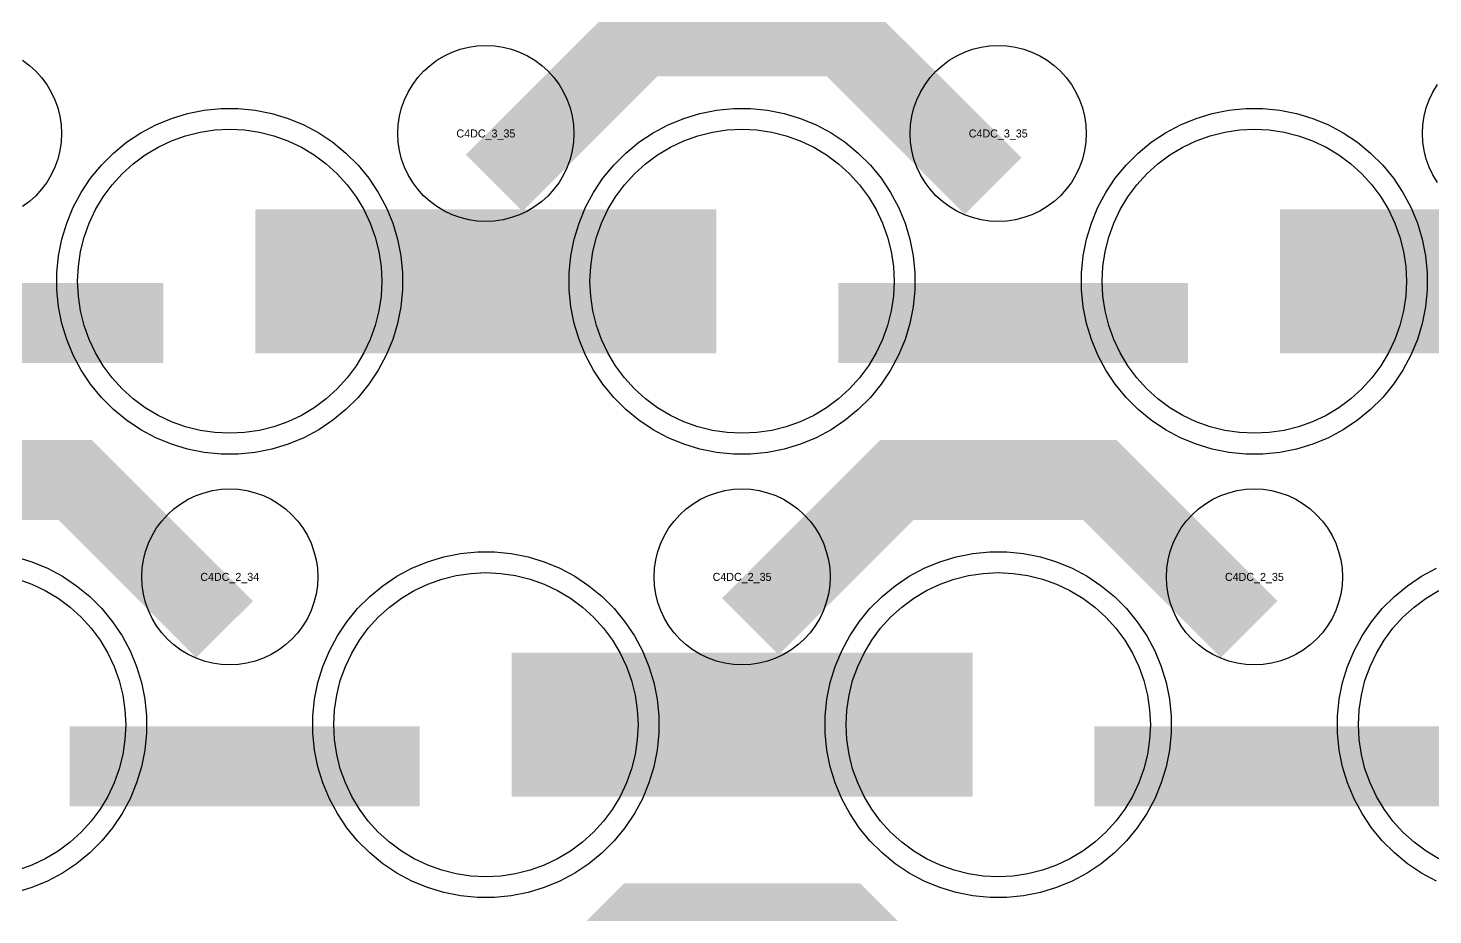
# Model space of a CAD drawing. Extents: x -11880 to 11880, y -14992 to 14992.
# Drawn here: x -943 to -504.2, y -14621.9 to -14344.7 of the extents above; entities that cross this region are included whole.
import ezdxf
from ezdxf.enums import TextEntityAlignment as Align

# ---------------------------------------------------------------- set-up
doc = ezdxf.new("R2010")
doc.units = 0
doc.header["$MEASUREMENT"] = 0
for name, color, linetype in [('GDS_775_DT_237', 138, 'CONTINUOUS'), ('RDL1_FS', 34, 'CONTINUOUS'), ('RDL_BS', 160, 'CONTINUOUS')]:
    doc.layers.add(name, color=color, linetype=linetype)

msp = doc.modelspace()

# ---------------------------------------------------------------- linework, layer by layer
at = {"layer": 'RDL1_FS', "color": 241, "true_color": 0xf7abae}
for points in [[(-880, -14471.379), (-884.657, -14471.15), (-889.268, -14470.466), (-893.791, -14469.334), (-898.181, -14467.762), (-902.395, -14465.77), (-906.395, -14463.372), (-910.14, -14460.594), (-913.594, -14457.464), (-916.724, -14454.01), (-919.502, -14450.265), (-921.9, -14446.265), (-923.892, -14442.051), (-925.464, -14437.661), (-926.596, -14433.138), (-927.28, -14428.527), (-927.509, -14423.87), (-927.28, -14419.213), (-926.596, -14414.602), (-925.464, -14410.079), (-923.892, -14405.689), (-921.9, -14401.475), (-919.502, -14397.475), (-916.724, -14393.73), (-913.594, -14390.276), (-910.14, -14387.146), (-906.395, -14384.368), (-902.395, -14381.97), (-898.181, -14379.978), (-893.791, -14378.406), (-889.268, -14377.274), (-884.657, -14376.59), (-880, -14376.361), (-875.343, -14376.59), (-870.732, -14377.274), (-866.209, -14378.406), (-861.819, -14379.978), (-857.605, -14381.97), (-853.605, -14384.368), (-849.86, -14387.146), (-846.406, -14390.276), (-843.276, -14393.73), (-840.498, -14397.475), (-838.1, -14401.475), (-836.108, -14405.689), (-834.536, -14410.079), (-833.404, -14414.602), (-832.72, -14419.213), (-832.491, -14423.87), (-832.72, -14428.527), (-833.404, -14433.138), (-834.536, -14437.661), (-836.108, -14442.051), (-838.1, -14446.265), (-840.498, -14450.265), (-843.276, -14454.01), (-846.406, -14457.464), (-849.86, -14460.594), (-853.605, -14463.372), (-857.605, -14465.77), (-861.819, -14467.762), (-866.209, -14469.334), (-870.732, -14470.466), (-875.343, -14471.15)], [(-720, -14471.379), (-724.657, -14471.15), (-729.268, -14470.466), (-733.791, -14469.334), (-738.181, -14467.762), (-742.395, -14465.77), (-746.395, -14463.372), (-750.14, -14460.594), (-753.594, -14457.464), (-756.724, -14454.01), (-759.502, -14450.265), (-761.9, -14446.265), (-763.892, -14442.051), (-765.464, -14437.661), (-766.596, -14433.138), (-767.28, -14428.527), (-767.509, -14423.87), (-767.28, -14419.213), (-766.596, -14414.602), (-765.464, -14410.079), (-763.892, -14405.689), (-761.9, -14401.475), (-759.502, -14397.475), (-756.724, -14393.73), (-753.594, -14390.276), (-750.14, -14387.146), (-746.395, -14384.368), (-742.395, -14381.97), (-738.181, -14379.978), (-733.791, -14378.406), (-729.268, -14377.274), (-724.657, -14376.59), (-720, -14376.361), (-715.343, -14376.59), (-710.732, -14377.274), (-706.209, -14378.406), (-701.819, -14379.978), (-697.605, -14381.97), (-693.605, -14384.368), (-689.86, -14387.146), (-686.406, -14390.276), (-683.276, -14393.73), (-680.498, -14397.475), (-678.1, -14401.475), (-676.108, -14405.689), (-674.536, -14410.079), (-673.404, -14414.602), (-672.72, -14419.213), (-672.491, -14423.87), (-672.72, -14428.527), (-673.404, -14433.138), (-674.536, -14437.661), (-676.108, -14442.051), (-678.1, -14446.265), (-680.498, -14450.265), (-683.276, -14454.01), (-686.406, -14457.464), (-689.86, -14460.594), (-693.605, -14463.372), (-697.605, -14465.77), (-701.819, -14467.762), (-706.209, -14469.334), (-710.732, -14470.466), (-715.343, -14471.15)], [(-560, -14471.379), (-564.657, -14471.15), (-569.268, -14470.466), (-573.791, -14469.334), (-578.181, -14467.762), (-582.395, -14465.77), (-586.395, -14463.372), (-590.14, -14460.594), (-593.594, -14457.464), (-596.724, -14454.01), (-599.502, -14450.265), (-601.9, -14446.265), (-603.892, -14442.051), (-605.464, -14437.661), (-606.596, -14433.138), (-607.28, -14428.527), (-607.509, -14423.87), (-607.28, -14419.213), (-606.596, -14414.602), (-605.464, -14410.079), (-603.892, -14405.689), (-601.9, -14401.475), (-599.502, -14397.475), (-596.724, -14393.73), (-593.594, -14390.276), (-590.14, -14387.146), (-586.395, -14384.368), (-582.395, -14381.97), (-578.181, -14379.978), (-573.791, -14378.406), (-569.268, -14377.274), (-564.657, -14376.59), (-560, -14376.361), (-555.343, -14376.59), (-550.732, -14377.274), (-546.209, -14378.406), (-541.819, -14379.978), (-537.605, -14381.97), (-533.605, -14384.368), (-529.86, -14387.146), (-526.406, -14390.276), (-523.276, -14393.73), (-520.498, -14397.475), (-518.1, -14401.475), (-516.108, -14405.689), (-514.536, -14410.079), (-513.404, -14414.602), (-512.72, -14419.213), (-512.491, -14423.87), (-512.72, -14428.527), (-513.404, -14433.138), (-514.536, -14437.661), (-516.108, -14442.051), (-518.1, -14446.265), (-520.498, -14450.265), (-523.276, -14454.01), (-526.406, -14457.464), (-529.86, -14460.594), (-533.605, -14463.372), (-537.605, -14465.77), (-541.819, -14467.762), (-546.209, -14469.334), (-550.732, -14470.466), (-555.343, -14471.15)], [(-800, -14609.944), (-804.657, -14609.715), (-809.268, -14609.031), (-813.791, -14607.899), (-818.181, -14606.327), (-822.395, -14604.335), (-826.395, -14601.937), (-830.14, -14599.159), (-833.594, -14596.029), (-836.724, -14592.575), (-839.502, -14588.83), (-841.9, -14584.83), (-843.892, -14580.616), (-845.464, -14576.226), (-846.596, -14571.703), (-847.28, -14567.092), (-847.509, -14562.435), (-847.28, -14557.778), (-846.596, -14553.167), (-845.464, -14548.644), (-843.892, -14544.254), (-841.9, -14540.04), (-839.502, -14536.04), (-836.724, -14532.295), (-833.594, -14528.841), (-830.14, -14525.711), (-826.395, -14522.933), (-822.395, -14520.535), (-818.181, -14518.543), (-813.791, -14516.971), (-809.268, -14515.839), (-804.657, -14515.155), (-800, -14514.926), (-795.343, -14515.155), (-790.732, -14515.839), (-786.209, -14516.971), (-781.819, -14518.543), (-777.605, -14520.535), (-773.605, -14522.933), (-769.86, -14525.711), (-766.406, -14528.841), (-763.276, -14532.295), (-760.498, -14536.04), (-758.1, -14540.04), (-756.108, -14544.254), (-754.536, -14548.644), (-753.404, -14553.167), (-752.72, -14557.778), (-752.491, -14562.435), (-752.72, -14567.092), (-753.404, -14571.703), (-754.536, -14576.226), (-756.108, -14580.616), (-758.1, -14584.83), (-760.498, -14588.83), (-763.276, -14592.575), (-766.406, -14596.029), (-769.86, -14599.159), (-773.605, -14601.937), (-777.605, -14604.335), (-781.819, -14606.327), (-786.209, -14607.899), (-790.732, -14609.031), (-795.343, -14609.715)], [(-640, -14609.944), (-644.657, -14609.715), (-649.268, -14609.031), (-653.791, -14607.899), (-658.181, -14606.327), (-662.395, -14604.335), (-666.395, -14601.937), (-670.14, -14599.159), (-673.594, -14596.029), (-676.724, -14592.575), (-679.502, -14588.83), (-681.9, -14584.83), (-683.892, -14580.616), (-685.464, -14576.226), (-686.596, -14571.703), (-687.28, -14567.092), (-687.509, -14562.435), (-687.28, -14557.778), (-686.596, -14553.167), (-685.464, -14548.644), (-683.892, -14544.254), (-681.9, -14540.04), (-679.502, -14536.04), (-676.724, -14532.295), (-673.594, -14528.841), (-670.14, -14525.711), (-666.395, -14522.933), (-662.395, -14520.535), (-658.181, -14518.543), (-653.791, -14516.971), (-649.268, -14515.839), (-644.657, -14515.155), (-640, -14514.926), (-635.343, -14515.155), (-630.732, -14515.839), (-626.209, -14516.971), (-621.819, -14518.543), (-617.605, -14520.535), (-613.605, -14522.933), (-609.86, -14525.711), (-606.406, -14528.841), (-603.276, -14532.295), (-600.498, -14536.04), (-598.1, -14540.04), (-596.108, -14544.254), (-594.536, -14548.644), (-593.404, -14553.167), (-592.72, -14557.778), (-592.491, -14562.435), (-592.72, -14567.092), (-593.404, -14571.703), (-594.536, -14576.226), (-596.108, -14580.616), (-598.1, -14584.83), (-600.498, -14588.83), (-603.276, -14592.575), (-606.406, -14596.029), (-609.86, -14599.159), (-613.605, -14601.937), (-617.605, -14604.335), (-621.819, -14606.327), (-626.209, -14607.899), (-630.732, -14609.031), (-635.343, -14609.715)]]:
    msp.add_lwpolyline(points, close=True, dxfattribs=at)
for points in [[(-871.998, -14423.87, 45, 45, 0), (-799.998, -14423.87, 45, 45, 0)], [(-799.998, -14423.87, 45, 45, 0), (-727.998, -14423.87, 45, 45, 0)], [(-551.998, -14423.87, 45, 45, 0), (-479.998, -14423.87, 45, 45, 0)], [(-791.998, -14562.435, 45, 45, 0), (-719.998, -14562.435, 45, 45, 0)], [(-719.998, -14562.435, 45, 45, 0), (-647.998, -14562.435, 45, 45, 0)]]:
    msp.add_lwpolyline(points, format="xyseb", dxfattribs=at)
for points in [[(-946.209, -14516.971), (-941.819, -14518.543), (-937.605, -14520.535), (-933.605, -14522.933), (-929.86, -14525.711), (-926.406, -14528.841), (-923.276, -14532.295), (-920.498, -14536.04), (-918.1, -14540.04), (-916.108, -14544.254), (-914.536, -14548.644), (-913.404, -14553.167), (-912.72, -14557.778), (-912.491, -14562.435), (-912.72, -14567.092), (-913.404, -14571.703), (-914.536, -14576.226), (-916.108, -14580.616), (-918.1, -14584.83), (-920.498, -14588.83), (-923.276, -14592.575), (-926.406, -14596.029), (-929.86, -14599.159), (-933.605, -14601.937), (-937.605, -14604.335), (-941.819, -14606.327), (-946.209, -14607.899)], [(-502.395, -14604.335), (-506.395, -14601.937), (-510.14, -14599.159), (-513.594, -14596.029), (-516.724, -14592.575), (-519.502, -14588.83), (-521.9, -14584.83), (-523.892, -14580.616), (-525.464, -14576.226), (-526.596, -14571.703), (-527.28, -14567.092), (-527.509, -14562.435), (-527.28, -14557.778), (-526.596, -14553.167), (-525.464, -14548.644), (-523.892, -14544.254), (-521.9, -14540.04), (-519.502, -14536.04), (-516.724, -14532.295), (-513.594, -14528.841), (-510.14, -14525.711), (-506.395, -14522.933), (-502.395, -14520.535)]]:
    msp.add_lwpolyline(points, dxfattribs=at)
at = {"layer": 'RDL_BS'}
for points in [[(-797.438, -14393.184, 25, 25, 0), (-751.623, -14347.369, 25, 25, 0), (-718.07, -14347.369, 25, 25, 0)], [(-641.599, -14394.083, 25, 25, 0), (-688.313, -14347.369, 25, 25, 0), (-718.071, -14347.369, 25, 25, 0)], [(-881.599, -14532.648, 25, 25, 0), (-928.313, -14485.934, 25, 25, 0), (-958.071, -14485.934, 25, 25, 0)], [(-717.438, -14531.749, 25, 25, 0), (-671.623, -14485.934, 25, 25, 0), (-638.07, -14485.934, 25, 25, 0)], [(-561.599, -14532.648, 25, 25, 0), (-608.313, -14485.934, 25, 25, 0), (-638.071, -14485.934, 25, 25, 0)], [(-797.438, -14670.314, 25, 25, 0), (-751.623, -14624.499, 25, 25, 0), (-718.07, -14624.499, 25, 25, 0)], [(-641.599, -14671.213, 25, 25, 0), (-688.313, -14624.499, 25, 25, 0), (-718.071, -14624.499, 25, 25, 0)]]:
    msp.add_lwpolyline(points, format="xyseb", dxfattribs=at)
for points in [[(-800, -14405.176), (-802.693, -14405.044), (-805.365, -14404.648), (-807.984, -14403.991), (-810.519, -14403.084), (-812.956, -14401.932), (-815.28, -14400.539), (-817.443, -14398.936), (-819.442, -14397.124), (-821.254, -14395.125), (-822.857, -14392.962), (-824.25, -14390.638), (-825.402, -14388.201), (-826.309, -14385.666), (-826.966, -14383.047), (-827.362, -14380.375), (-827.494, -14377.682), (-827.362, -14374.989), (-826.966, -14372.317), (-826.309, -14369.698), (-825.402, -14367.163), (-824.25, -14364.726), (-822.857, -14362.402), (-821.254, -14360.239), (-819.442, -14358.24), (-817.443, -14356.428), (-815.28, -14354.825), (-812.956, -14353.432), (-810.519, -14352.28), (-807.984, -14351.373), (-805.365, -14350.716), (-802.693, -14350.32), (-800, -14350.188), (-797.307, -14350.32), (-794.635, -14350.716), (-792.016, -14351.373), (-789.481, -14352.28), (-787.044, -14353.432), (-784.72, -14354.825), (-782.557, -14356.428), (-780.558, -14358.24), (-778.746, -14360.239), (-777.143, -14362.402), (-775.75, -14364.726), (-774.598, -14367.163), (-773.691, -14369.698), (-773.034, -14372.317), (-772.638, -14374.989), (-772.506, -14377.682), (-772.638, -14380.375), (-773.034, -14383.047), (-773.691, -14385.666), (-774.598, -14388.201), (-775.75, -14390.638), (-777.143, -14392.962), (-778.746, -14395.125), (-780.558, -14397.124), (-782.557, -14398.936), (-784.72, -14400.539), (-787.044, -14401.932), (-789.481, -14403.084), (-792.016, -14403.991), (-794.635, -14404.648), (-797.307, -14405.044)], [(-640, -14405.176), (-642.693, -14405.044), (-645.365, -14404.648), (-647.984, -14403.991), (-650.519, -14403.084), (-652.956, -14401.932), (-655.28, -14400.539), (-657.443, -14398.936), (-659.442, -14397.124), (-661.254, -14395.125), (-662.857, -14392.962), (-664.25, -14390.638), (-665.402, -14388.201), (-666.309, -14385.666), (-666.966, -14383.047), (-667.362, -14380.375), (-667.494, -14377.682), (-667.362, -14374.989), (-666.966, -14372.317), (-666.309, -14369.698), (-665.402, -14367.163), (-664.25, -14364.726), (-662.857, -14362.402), (-661.254, -14360.239), (-659.442, -14358.24), (-657.443, -14356.428), (-655.28, -14354.825), (-652.956, -14353.432), (-650.519, -14352.28), (-647.984, -14351.373), (-645.365, -14350.716), (-642.693, -14350.32), (-640, -14350.188), (-637.307, -14350.32), (-634.635, -14350.716), (-632.016, -14351.373), (-629.481, -14352.28), (-627.044, -14353.432), (-624.72, -14354.825), (-622.557, -14356.428), (-620.558, -14358.24), (-618.746, -14360.239), (-617.143, -14362.402), (-615.75, -14364.726), (-614.598, -14367.163), (-613.691, -14369.698), (-613.034, -14372.317), (-612.638, -14374.989), (-612.506, -14377.682), (-612.638, -14380.375), (-613.034, -14383.047), (-613.691, -14385.666), (-614.598, -14388.201), (-615.75, -14390.638), (-617.143, -14392.962), (-618.746, -14395.125), (-620.558, -14397.124), (-622.557, -14398.936), (-624.72, -14400.539), (-627.044, -14401.932), (-629.481, -14403.084), (-632.016, -14403.991), (-634.635, -14404.648), (-637.307, -14405.044)], [(-880, -14543.741), (-882.693, -14543.609), (-885.365, -14543.213), (-887.984, -14542.556), (-890.519, -14541.649), (-892.956, -14540.497), (-895.28, -14539.104), (-897.443, -14537.501), (-899.442, -14535.689), (-901.254, -14533.69), (-902.857, -14531.527), (-904.25, -14529.203), (-905.402, -14526.766), (-906.309, -14524.231), (-906.966, -14521.612), (-907.362, -14518.94), (-907.494, -14516.247), (-907.362, -14513.554), (-906.966, -14510.882), (-906.309, -14508.263), (-905.402, -14505.728), (-904.25, -14503.291), (-902.857, -14500.967), (-901.254, -14498.804), (-899.442, -14496.805), (-897.443, -14494.993), (-895.28, -14493.39), (-892.956, -14491.997), (-890.519, -14490.845), (-887.984, -14489.938), (-885.365, -14489.281), (-882.693, -14488.885), (-880, -14488.753), (-877.307, -14488.885), (-874.635, -14489.281), (-872.016, -14489.938), (-869.481, -14490.845), (-867.044, -14491.997), (-864.72, -14493.39), (-862.557, -14494.993), (-860.558, -14496.805), (-858.746, -14498.804), (-857.143, -14500.967), (-855.75, -14503.291), (-854.598, -14505.728), (-853.691, -14508.263), (-853.034, -14510.882), (-852.638, -14513.554), (-852.506, -14516.247), (-852.638, -14518.94), (-853.034, -14521.612), (-853.691, -14524.231), (-854.598, -14526.766), (-855.75, -14529.203), (-857.143, -14531.527), (-858.746, -14533.69), (-860.558, -14535.689), (-862.557, -14537.501), (-864.72, -14539.104), (-867.044, -14540.497), (-869.481, -14541.649), (-872.016, -14542.556), (-874.635, -14543.213), (-877.307, -14543.609)], [(-720, -14543.741), (-722.693, -14543.609), (-725.365, -14543.213), (-727.984, -14542.556), (-730.519, -14541.649), (-732.956, -14540.497), (-735.28, -14539.104), (-737.443, -14537.501), (-739.442, -14535.689), (-741.254, -14533.69), (-742.857, -14531.527), (-744.25, -14529.203), (-745.402, -14526.766), (-746.309, -14524.231), (-746.966, -14521.612), (-747.362, -14518.94), (-747.494, -14516.247), (-747.362, -14513.554), (-746.966, -14510.882), (-746.309, -14508.263), (-745.402, -14505.728), (-744.25, -14503.291), (-742.857, -14500.967), (-741.254, -14498.804), (-739.442, -14496.805), (-737.443, -14494.993), (-735.28, -14493.39), (-732.956, -14491.997), (-730.519, -14490.845), (-727.984, -14489.938), (-725.365, -14489.281), (-722.693, -14488.885), (-720, -14488.753), (-717.307, -14488.885), (-714.635, -14489.281), (-712.016, -14489.938), (-709.481, -14490.845), (-707.044, -14491.997), (-704.72, -14493.39), (-702.557, -14494.993), (-700.558, -14496.805), (-698.746, -14498.804), (-697.143, -14500.967), (-695.75, -14503.291), (-694.598, -14505.728), (-693.691, -14508.263), (-693.034, -14510.882), (-692.638, -14513.554), (-692.506, -14516.247), (-692.638, -14518.94), (-693.034, -14521.612), (-693.691, -14524.231), (-694.598, -14526.766), (-695.75, -14529.203), (-697.143, -14531.527), (-698.746, -14533.69), (-700.558, -14535.689), (-702.557, -14537.501), (-704.72, -14539.104), (-707.044, -14540.497), (-709.481, -14541.649), (-712.016, -14542.556), (-714.635, -14543.213), (-717.307, -14543.609)], [(-560, -14543.741), (-562.693, -14543.609), (-565.365, -14543.213), (-567.984, -14542.556), (-570.519, -14541.649), (-572.956, -14540.497), (-575.28, -14539.104), (-577.443, -14537.501), (-579.442, -14535.689), (-581.254, -14533.69), (-582.857, -14531.527), (-584.25, -14529.203), (-585.402, -14526.766), (-586.309, -14524.231), (-586.966, -14521.612), (-587.362, -14518.94), (-587.494, -14516.247), (-587.362, -14513.554), (-586.966, -14510.882), (-586.309, -14508.263), (-585.402, -14505.728), (-584.25, -14503.291), (-582.857, -14500.967), (-581.254, -14498.804), (-579.442, -14496.805), (-577.443, -14494.993), (-575.28, -14493.39), (-572.956, -14491.997), (-570.519, -14490.845), (-567.984, -14489.938), (-565.365, -14489.281), (-562.693, -14488.885), (-560, -14488.753), (-557.307, -14488.885), (-554.635, -14489.281), (-552.016, -14489.938), (-549.481, -14490.845), (-547.044, -14491.997), (-544.72, -14493.39), (-542.557, -14494.993), (-540.558, -14496.805), (-538.746, -14498.804), (-537.143, -14500.967), (-535.75, -14503.291), (-534.598, -14505.728), (-533.691, -14508.263), (-533.034, -14510.882), (-532.638, -14513.554), (-532.506, -14516.247), (-532.638, -14518.94), (-533.034, -14521.612), (-533.691, -14524.231), (-534.598, -14526.766), (-535.75, -14529.203), (-537.143, -14531.527), (-538.746, -14533.69), (-540.558, -14535.689), (-542.557, -14537.501), (-544.72, -14539.104), (-547.044, -14540.497), (-549.481, -14541.649), (-552.016, -14542.556), (-554.635, -14543.213), (-557.307, -14543.609)]]:
    msp.add_lwpolyline(points, close=True, dxfattribs=at)
for points in [[(-944.72, -14354.825), (-942.557, -14356.428), (-940.558, -14358.24), (-938.746, -14360.239), (-937.143, -14362.402), (-935.75, -14364.726), (-934.598, -14367.163), (-933.691, -14369.698), (-933.034, -14372.317), (-932.638, -14374.989), (-932.506, -14377.682), (-932.638, -14380.375), (-933.034, -14383.047), (-933.691, -14385.666), (-934.598, -14388.201), (-935.75, -14390.638), (-937.143, -14392.962), (-938.746, -14395.125), (-940.558, -14397.124), (-942.557, -14398.936), (-944.72, -14400.539)], [(-502.857, -14392.962), (-504.25, -14390.638), (-505.402, -14388.201), (-506.309, -14385.666), (-506.966, -14383.047), (-507.362, -14380.375), (-507.494, -14377.682), (-507.362, -14374.989), (-506.966, -14372.317), (-506.309, -14369.698), (-505.402, -14367.163), (-504.25, -14364.726), (-502.857, -14362.402)]]:
    msp.add_lwpolyline(points, dxfattribs=at)
at = {"layer": 'RDL_BS', "color": 241, "true_color": 0xf7abae}
for points in [[(-882.644, -14477.87), (-887.938, -14477.353), (-893.165, -14476.307), (-898.205, -14474.776), (-903.115, -14472.745), (-907.777, -14470.253), (-912.191, -14467.306), (-916.292, -14463.944), (-920.074, -14460.162), (-923.436, -14456.061), (-926.383, -14451.647), (-928.875, -14446.985), (-930.906, -14442.075), (-932.437, -14437.035), (-933.483, -14431.808), (-934, -14426.514), (-934, -14421.226), (-933.483, -14415.932), (-932.437, -14410.705), (-930.906, -14405.665), (-928.875, -14400.755), (-926.383, -14396.093), (-923.436, -14391.679), (-920.074, -14387.578), (-916.292, -14383.796), (-912.191, -14380.434), (-907.777, -14377.487), (-903.115, -14374.995), (-898.205, -14372.964), (-893.165, -14371.433), (-887.938, -14370.387), (-882.644, -14369.87), (-877.356, -14369.87), (-872.062, -14370.387), (-866.835, -14371.433), (-861.795, -14372.964), (-856.885, -14374.995), (-852.223, -14377.487), (-847.809, -14380.434), (-843.708, -14383.796), (-839.926, -14387.578), (-836.564, -14391.679), (-833.617, -14396.093), (-831.125, -14400.755), (-829.094, -14405.665), (-827.563, -14410.705), (-826.517, -14415.932), (-826, -14421.226), (-826, -14426.514), (-826.517, -14431.808), (-827.563, -14437.035), (-829.094, -14442.075), (-831.125, -14446.985), (-833.617, -14451.647), (-836.564, -14456.061), (-839.926, -14460.162), (-843.708, -14463.944), (-847.809, -14467.306), (-852.223, -14470.253), (-856.885, -14472.745), (-861.795, -14474.776), (-866.835, -14476.307), (-872.062, -14477.353), (-877.356, -14477.87)], [(-722.644, -14477.87), (-727.938, -14477.353), (-733.165, -14476.307), (-738.205, -14474.776), (-743.115, -14472.745), (-747.777, -14470.253), (-752.191, -14467.306), (-756.292, -14463.944), (-760.074, -14460.162), (-763.436, -14456.061), (-766.383, -14451.647), (-768.875, -14446.985), (-770.906, -14442.075), (-772.437, -14437.035), (-773.483, -14431.808), (-774, -14426.514), (-774, -14421.226), (-773.483, -14415.932), (-772.437, -14410.705), (-770.906, -14405.665), (-768.875, -14400.755), (-766.383, -14396.093), (-763.436, -14391.679), (-760.074, -14387.578), (-756.292, -14383.796), (-752.191, -14380.434), (-747.777, -14377.487), (-743.115, -14374.995), (-738.205, -14372.964), (-733.165, -14371.433), (-727.938, -14370.387), (-722.644, -14369.87), (-717.356, -14369.87), (-712.062, -14370.387), (-706.835, -14371.433), (-701.795, -14372.964), (-696.885, -14374.995), (-692.223, -14377.487), (-687.809, -14380.434), (-683.708, -14383.796), (-679.926, -14387.578), (-676.564, -14391.679), (-673.617, -14396.093), (-671.125, -14400.755), (-669.094, -14405.665), (-667.563, -14410.705), (-666.517, -14415.932), (-666, -14421.226), (-666, -14426.514), (-666.517, -14431.808), (-667.563, -14437.035), (-669.094, -14442.075), (-671.125, -14446.985), (-673.617, -14451.647), (-676.564, -14456.061), (-679.926, -14460.162), (-683.708, -14463.944), (-687.809, -14467.306), (-692.223, -14470.253), (-696.885, -14472.745), (-701.795, -14474.776), (-706.835, -14476.307), (-712.062, -14477.353), (-717.356, -14477.87)], [(-562.644, -14477.87), (-567.938, -14477.353), (-573.165, -14476.307), (-578.205, -14474.776), (-583.115, -14472.745), (-587.777, -14470.253), (-592.191, -14467.306), (-596.292, -14463.944), (-600.074, -14460.162), (-603.436, -14456.061), (-606.383, -14451.647), (-608.875, -14446.985), (-610.906, -14442.075), (-612.437, -14437.035), (-613.483, -14431.808), (-614, -14426.514), (-614, -14421.226), (-613.483, -14415.932), (-612.437, -14410.705), (-610.906, -14405.665), (-608.875, -14400.755), (-606.383, -14396.093), (-603.436, -14391.679), (-600.074, -14387.578), (-596.292, -14383.796), (-592.191, -14380.434), (-587.777, -14377.487), (-583.115, -14374.995), (-578.205, -14372.964), (-573.165, -14371.433), (-567.938, -14370.387), (-562.644, -14369.87), (-557.356, -14369.87), (-552.062, -14370.387), (-546.835, -14371.433), (-541.795, -14372.964), (-536.885, -14374.995), (-532.223, -14377.487), (-527.809, -14380.434), (-523.708, -14383.796), (-519.926, -14387.578), (-516.564, -14391.679), (-513.617, -14396.093), (-511.125, -14400.755), (-509.094, -14405.665), (-507.563, -14410.705), (-506.517, -14415.932), (-506, -14421.226), (-506, -14426.514), (-506.517, -14431.808), (-507.563, -14437.035), (-509.094, -14442.075), (-511.125, -14446.985), (-513.617, -14451.647), (-516.564, -14456.061), (-519.926, -14460.162), (-523.708, -14463.944), (-527.809, -14467.306), (-532.223, -14470.253), (-536.885, -14472.745), (-541.795, -14474.776), (-546.835, -14476.307), (-552.062, -14477.353), (-557.356, -14477.87)], [(-802.644, -14616.435), (-807.938, -14615.918), (-813.165, -14614.872), (-818.205, -14613.341), (-823.115, -14611.31), (-827.777, -14608.818), (-832.191, -14605.871), (-836.292, -14602.509), (-840.074, -14598.727), (-843.436, -14594.626), (-846.383, -14590.212), (-848.875, -14585.55), (-850.906, -14580.64), (-852.437, -14575.6), (-853.483, -14570.373), (-854, -14565.079), (-854, -14559.791), (-853.483, -14554.497), (-852.437, -14549.27), (-850.906, -14544.23), (-848.875, -14539.32), (-846.383, -14534.658), (-843.436, -14530.244), (-840.074, -14526.143), (-836.292, -14522.361), (-832.191, -14518.999), (-827.777, -14516.052), (-823.115, -14513.56), (-818.205, -14511.529), (-813.165, -14509.998), (-807.938, -14508.952), (-802.644, -14508.435), (-797.356, -14508.435), (-792.062, -14508.952), (-786.835, -14509.998), (-781.795, -14511.529), (-776.885, -14513.56), (-772.223, -14516.052), (-767.809, -14518.999), (-763.708, -14522.361), (-759.926, -14526.143), (-756.564, -14530.244), (-753.617, -14534.658), (-751.125, -14539.32), (-749.094, -14544.23), (-747.563, -14549.27), (-746.517, -14554.497), (-746, -14559.791), (-746, -14565.079), (-746.517, -14570.373), (-747.563, -14575.6), (-749.094, -14580.64), (-751.125, -14585.55), (-753.617, -14590.212), (-756.564, -14594.626), (-759.926, -14598.727), (-763.708, -14602.509), (-767.809, -14605.871), (-772.223, -14608.818), (-776.885, -14611.31), (-781.795, -14613.341), (-786.835, -14614.872), (-792.062, -14615.918), (-797.356, -14616.435)], [(-642.644, -14616.435), (-647.938, -14615.918), (-653.165, -14614.872), (-658.205, -14613.341), (-663.115, -14611.31), (-667.777, -14608.818), (-672.191, -14605.871), (-676.292, -14602.509), (-680.074, -14598.727), (-683.436, -14594.626), (-686.383, -14590.212), (-688.875, -14585.55), (-690.906, -14580.64), (-692.437, -14575.6), (-693.483, -14570.373), (-694, -14565.079), (-694, -14559.791), (-693.483, -14554.497), (-692.437, -14549.27), (-690.906, -14544.23), (-688.875, -14539.32), (-686.383, -14534.658), (-683.436, -14530.244), (-680.074, -14526.143), (-676.292, -14522.361), (-672.191, -14518.999), (-667.777, -14516.052), (-663.115, -14513.56), (-658.205, -14511.529), (-653.165, -14509.998), (-647.938, -14508.952), (-642.644, -14508.435), (-637.356, -14508.435), (-632.062, -14508.952), (-626.835, -14509.998), (-621.795, -14511.529), (-616.885, -14513.56), (-612.223, -14516.052), (-607.809, -14518.999), (-603.708, -14522.361), (-599.926, -14526.143), (-596.564, -14530.244), (-593.617, -14534.658), (-591.125, -14539.32), (-589.094, -14544.23), (-587.563, -14549.27), (-586.517, -14554.497), (-586, -14559.791), (-586, -14565.079), (-586.517, -14570.373), (-587.563, -14575.6), (-589.094, -14580.64), (-591.125, -14585.55), (-593.617, -14590.212), (-596.564, -14594.626), (-599.926, -14598.727), (-603.708, -14602.509), (-607.809, -14605.871), (-612.223, -14608.818), (-616.885, -14611.31), (-621.795, -14613.341), (-626.835, -14614.872), (-632.062, -14615.918), (-637.356, -14616.435)]]:
    msp.add_lwpolyline(points, close=True, dxfattribs=at)
for points in [[(-1009.984, -14436.883, 25, 25, 0), (-900.719, -14436.883, 25, 25, 0)], [(-689.984, -14436.883, 25, 25, 0), (-580.719, -14436.883, 25, 25, 0)], [(-929.984, -14575.448, 25, 25, 0), (-820.719, -14575.448, 25, 25, 0)], [(-609.984, -14575.448, 25, 25, 0), (-500.719, -14575.448, 25, 25, 0)]]:
    msp.add_lwpolyline(points, format="xyseb", dxfattribs=at)
for points in [[(-946.835, -14509.998), (-941.795, -14511.529), (-936.885, -14513.56), (-932.223, -14516.052), (-927.809, -14518.999), (-923.708, -14522.361), (-919.926, -14526.143), (-916.564, -14530.244), (-913.617, -14534.658), (-911.125, -14539.32), (-909.094, -14544.23), (-907.563, -14549.27), (-906.517, -14554.497), (-906, -14559.791), (-906, -14565.079), (-906.517, -14570.373), (-907.563, -14575.6), (-909.094, -14580.64), (-911.125, -14585.55), (-913.617, -14590.212), (-916.564, -14594.626), (-919.926, -14598.727), (-923.708, -14602.509), (-927.809, -14605.871), (-932.223, -14608.818), (-936.885, -14611.31), (-941.795, -14613.341), (-946.835, -14614.872)], [(-503.115, -14611.31), (-507.777, -14608.818), (-512.191, -14605.871), (-516.292, -14602.509), (-520.074, -14598.727), (-523.436, -14594.626), (-526.383, -14590.212), (-528.875, -14585.55), (-530.906, -14580.64), (-532.437, -14575.6), (-533.483, -14570.373), (-534, -14565.079), (-534, -14559.791), (-533.483, -14554.497), (-532.437, -14549.27), (-530.906, -14544.23), (-528.875, -14539.32), (-526.383, -14534.658), (-523.436, -14530.244), (-520.074, -14526.143), (-516.292, -14522.361), (-512.191, -14518.999), (-507.777, -14516.052), (-503.115, -14513.56)]]:
    msp.add_lwpolyline(points, dxfattribs=at)

# ---------------------------------------------------------------- texts
at = {"layer": 'GDS_775_DT_237'}
for s, p in [('C4DC_3_35', (-800, -14377.682)), ('C4DC_3_35', (-800, -14377.682)), ('C4DC_3_35', (-640, -14377.682)), ('C4DC_3_35', (-640, -14377.682)), ('C4DC_2_34', (-880, -14516.247)), ('C4DC_2_34', (-880, -14516.247)), ('C4DC_2_35', (-720, -14516.247)), ('C4DC_2_35', (-720, -14516.247)), ('C4DC_2_35', (-560, -14516.247)), ('C4DC_2_35', (-560, -14516.247))]:
    msp.add_text(s, height=2.5, dxfattribs=at).set_placement(p, align=Align.MIDDLE_CENTER)

doc.saveas('drawing.dxf')
